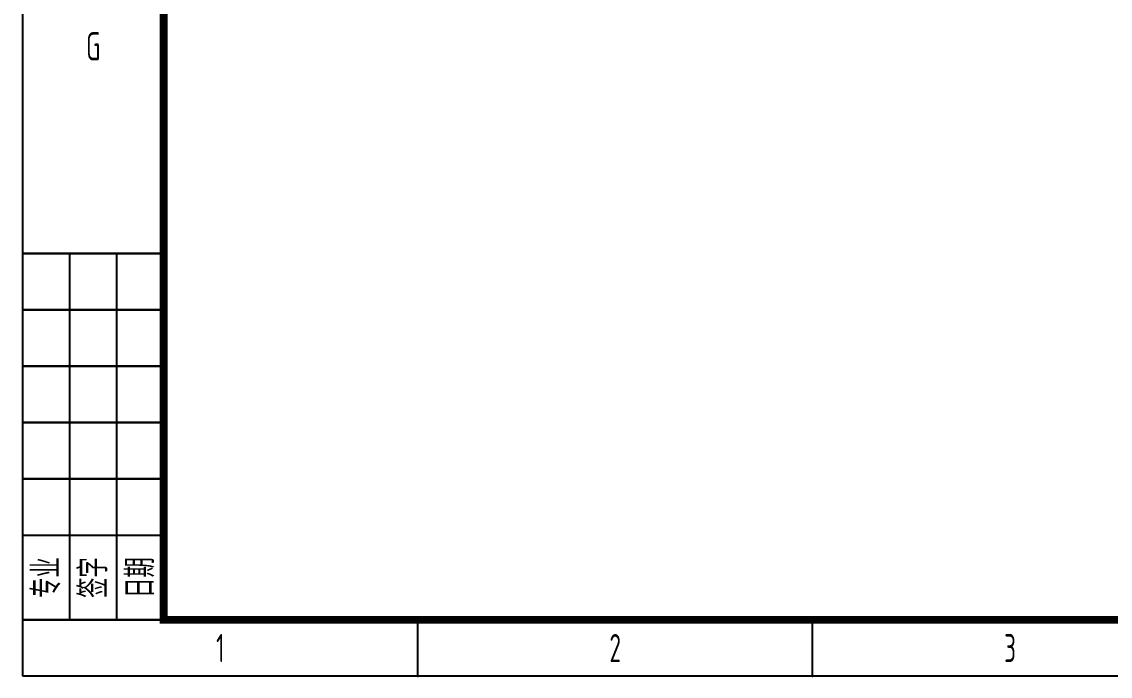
# Model space of a CAD drawing. Header units: millimetres. Extents: x 442 to 10185, y 1370 to 5122.
# Drawn here: x 3106.7 to 3299.9, y 2971 to 3087.1 of the extents above; entities that cross this region are included whole.
import ezdxf

# ---------------------------------------------------------------- set-up
doc = ezdxf.new("R2010")
doc.units = ezdxf.units.MM
doc.layers.add('05-图框与标题栏', color=7, linetype='Continuous', lineweight=25)
doc.layers.add('TITLE', color=7, linetype='Continuous')
doc.styles.add('5-gbcbig', font='gbenor.shx', dxfattribs={"width": 0.7, "height": 5, "bigfont": 'gbcbig.shx'})
doc.styles.add('工程字', font='gbenor.shx', dxfattribs={"bigfont": 'gbcbig.shx'})

msp = doc.modelspace()

# ---------------------------------------------------------------- linework, layer by layer
at = {"layer": '05-图框与标题栏'}
for p, q in [((3115.23, 2980.96), (3115.23, 3045.96)), ((3123.57, 2980.96), (3123.57, 3045.96)), ((3176.98, 2970.96), (3176.98, 2980.96)), ((3247.07, 2970.96), (3247.07, 2980.96))]:
    msp.add_line(p, q, dxfattribs=at)
at = {"layer": '05-图框与标题栏', "const_width": 1.4}
msp.add_lwpolyline([(3131.9, 3554.96), (3131.9, 2980.96), (3937.9, 2980.96), (3937.9, 3554.96)], close=True, dxfattribs=at)
at = {"layer": '05-图框与标题栏', "const_width": 0.4}
for points in [[(3131.9, 3045.96), (3106.9, 3045.96)], [(3131.9, 3035.96), (3106.9, 3035.96)], [(3131.9, 3025.96), (3106.9, 3025.96)], [(3131.9, 3015.96), (3106.9, 3015.96)], [(3131.9, 3005.96), (3106.9, 3005.96)], [(3131.9, 2995.96), (3106.9, 2995.96)], [(3131.9, 2980.96), (3106.9, 2980.96)]]:
    msp.add_lwpolyline(points, dxfattribs=at)
at = {"layer": '05-图框与标题栏'}
for p in [(3115.23, 2980.96), (3123.57, 2980.96), (3176.98, 2970.96), (3247.07, 2970.96)]:
    msp.add_point(p, dxfattribs=at)
at = {"layer": 'TITLE'}
for p, q in [((3106.9, 2970.96), (3106.9, 3564.96)), ((3947.9, 2970.96), (3106.9, 2970.96))]:
    msp.add_line(p, q, dxfattribs=at)

# ---------------------------------------------------------------- texts
at = {"layer": '05-图框与标题栏', "char_height": 5, "attachment_point": 5, "style": '5-gbcbig'}
for s, width, insert in [('G', 25, (3119.4, 3082.71)), ('1', 70.0833, (3141.94, 2975.96)), ('2', 70.0833, (3212.03, 2975.96)), ('3', 70.0833, (3282.11, 2975.96))]:
    msp.add_mtext_dynamic_manual_height_columns(s, width=width, gutter_width=25, heights=[0], dxfattribs=dict(at, insert=insert))
at = {"layer": '05-图框与标题栏', "char_height": 5, "attachment_point": 5, "rotation": 90, "style": '工程字'}
for s, insert in [('专业', (3111.07, 2988.46)), ('签字', (3119.4, 2988.46)), ('日期', (3127.73, 2988.46))]:
    msp.add_mtext_dynamic_manual_height_columns(s, width=8.3333, gutter_width=25, heights=[0], dxfattribs=dict(at, insert=insert))

doc.saveas('drawing.dxf')
